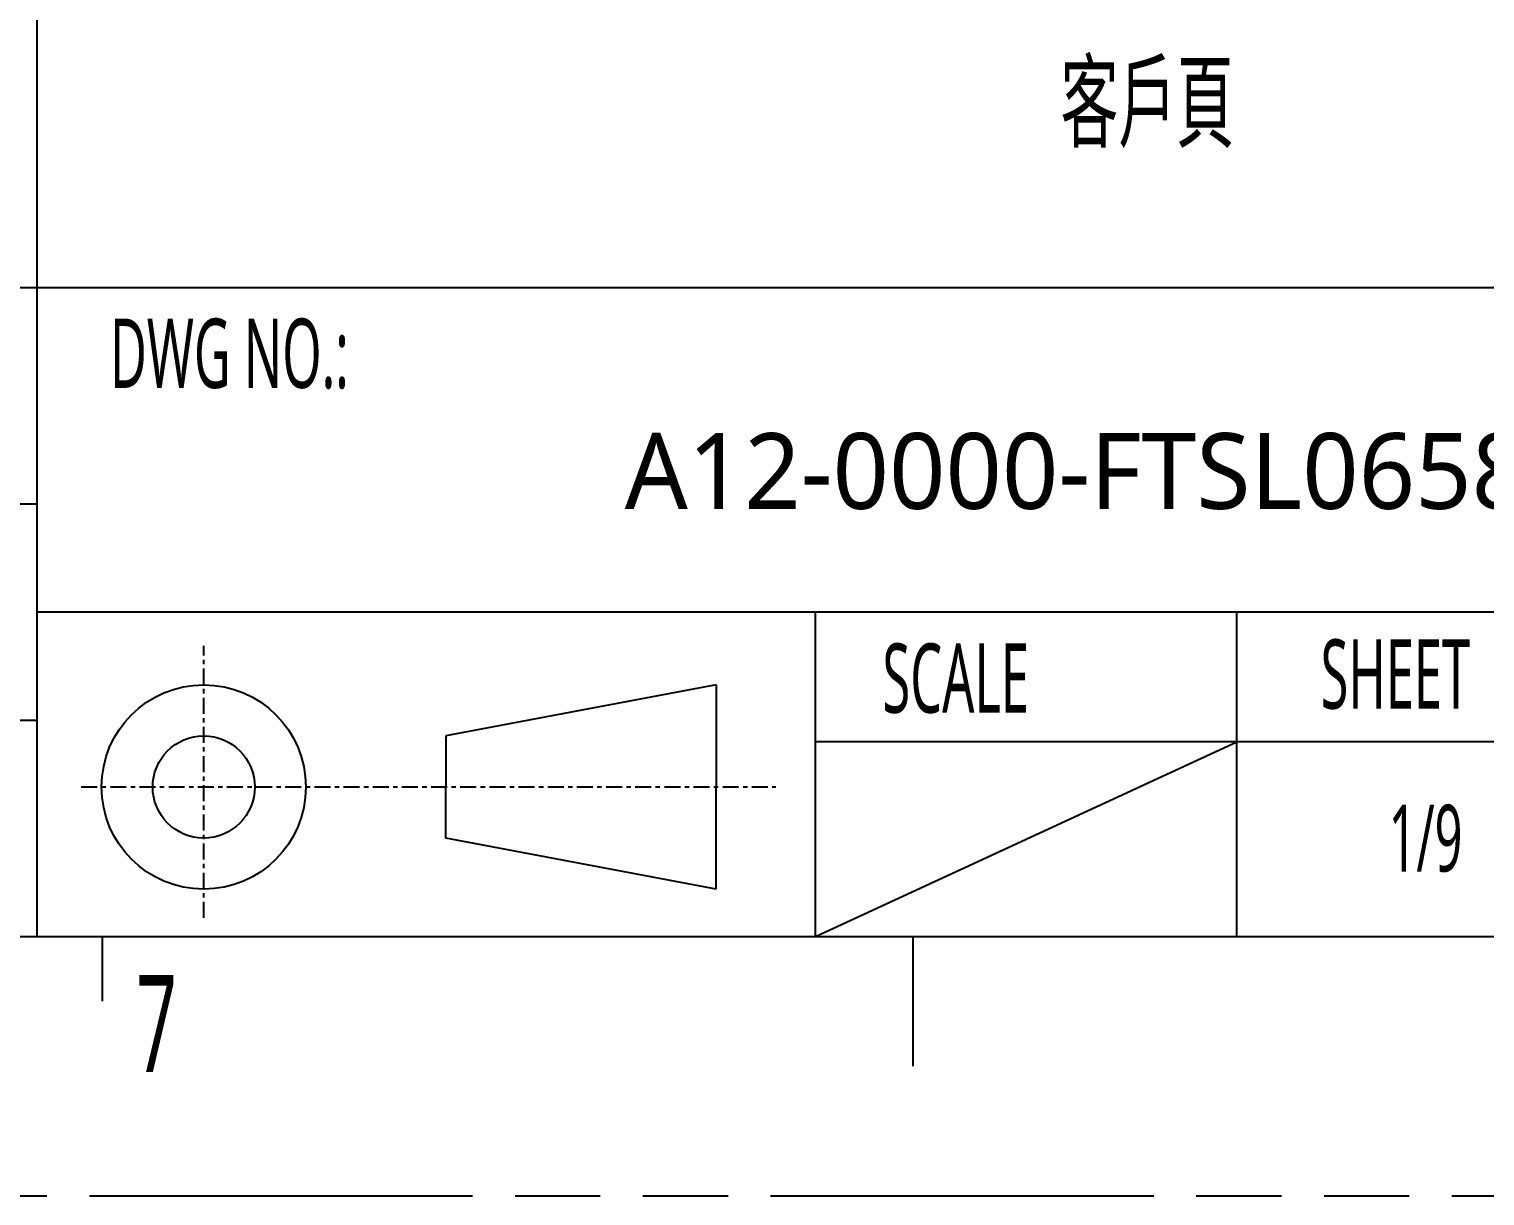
# Model space of a CAD drawing. Header units: millimetres. Extents: x 532 to 834, y 21 to 235.
# Drawn here: x 778.45 to 811.55, y 20.82 to 47.34 of the extents above; entities that cross this region are included whole.
import ezdxf

# ---------------------------------------------------------------- set-up
doc = ezdxf.new("R2010")
doc.units = ezdxf.units.MM
doc.header["$LTSCALE"] = 19.36
doc.linetypes.add('CENTER', pattern=[0.6, 0.375, -0.075, 0.075, -0.075])
doc.linetypes.add('PHANTOM', pattern=[0.8, 0.45, -0.05, 0.1, -0.05, 0.1, -0.05])
doc.layers.get('0').update_dxf_attribs({"linetype": 'CONTINUOUS'})
doc.layers.add('0PAPERF', color=2, linetype='PHANTOM', plot=False)
doc.layers.add('DIM', color=100, linetype='CONTINUOUS', lineweight=15)
doc.styles.get("Standard").update_dxf_attribs({"font": 'simplex.shx', "width": 0.56})

msp = doc.modelspace()

# ---------------------------------------------------------------- linework, layer by layer
for p, q in [((778.63, 26.717), (778.63, 60.632)), ((540.489, 26.717), (825.079, 26.717)), ((780.105, 26.717), (780.105, 25.243)), ((798.537, 26.717), (798.537, 23.768))]:
    msp.add_line(p, q)
at = {"color": 0}
for p, q in [((825.079, 41.463), (742.503, 41.463)), ((778.63, 36.548), (724.071, 36.548)), ((825.079, 34.09), (778.63, 34.09)), ((796.325, 26.717), (796.325, 34.09)), ((805.909, 26.717), (805.909, 34.09)), ((794.068, 32.437), (787.924, 31.276)), ((794.068, 32.437), (794.068, 30.115)), ((742.503, 31.632), (778.63, 31.632)), ((787.924, 31.276), (787.924, 30.115)), ((825.079, 31.141), (796.325, 31.141)), ((796.325, 26.717), (805.909, 31.141)), ((787.924, 28.953), (787.924, 30.115)), ((794.068, 27.792), (794.068, 30.115)), ((794.068, 27.792), (787.924, 28.953))]:
    msp.add_line(p, q, dxfattribs=at)
at = {"color": 0, "linetype": 'CENTER', "ltscale": 0.05}
for p, q in [((782.416, 27.14), (782.416, 33.322)), ((779.63, 30.115), (795.421, 30.115))]:
    msp.add_line(p, q, dxfattribs=at)
at = {"color": 0}
for radius in [2.322, 1.161]:
    msp.add_circle((782.416, 30.115), radius, dxfattribs=at)
at = {"layer": '0PAPERF'}
msp.add_line((532.009, 20.819), (834.371, 20.819), dxfattribs=at)

# ---------------------------------------------------------------- texts
at = {"color": 0}
for s, insert, char_height, width, attachment_point in [('{\\fPMingLiU|b0|i0|c136|p18;\\C256;客戶頁}', (803.872, 45.597), 1.72323, 100.77561, 5), ('{\\fMicrosoft JhengHei|b0|i0|c136|p0;DWG NO.:}', (780.285, 40.762), 1.57502, 12.59617, 1), ('{\\fMicrosoft JhengHei|b0|i0|c136|p18;\\W1;\\C256;A12-0000-FTSL0658A00}', (804.261, 37.287), 1.72323, 29.10105, 5), ('{\\fMicrosoft JhengHei|b0|i0|c136|p0;SHEET}', (807.812, 33.47), 1.57502, 5.90435, 1), ('{\\fMicrosoft JhengHei|b0|i0|c136|p0;\\H1.244111x;SCALE} ', (797.849, 33.378), 1.26598, 7.3225, 1), ('{\\fMicrosoft JhengHei|b0|i0|c136|p0;1/9}', (809.358, 29.712), 1.51918, 8.02004, 1)]:
    msp.add_mtext(s, dxfattribs=dict(at, insert=insert, char_height=char_height, width=width, attachment_point=attachment_point))
at = {"layer": 'DIM', "insert": (780.883, 25.844), "char_height": 2.21184, "width": 1.34663, "attachment_point": 1}
msp.add_mtext('{\\fMicrosoft JhengHei|b0|i0|c136|p0;\\C0;7}', dxfattribs=at)

doc.saveas('drawing.dxf')
